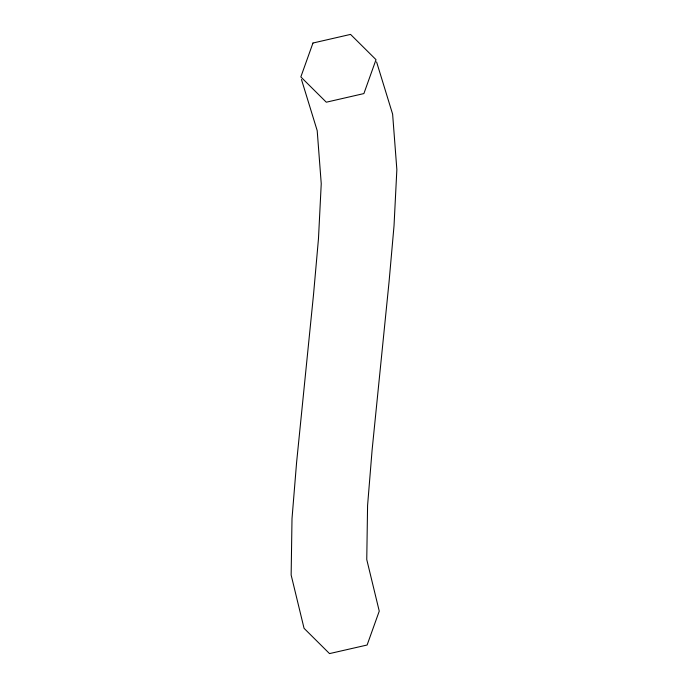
<?xml version="1.0" encoding="UTF-8"?>
<svg xmlns="http://www.w3.org/2000/svg" width="688" height="688" viewBox="0 0 688 688"><rect width="100%" height="100%" fill="white"/><g stroke="black" fill="none" stroke-linecap="round" stroke-linejoin="round"><path stroke-width="1.03" d="M376.577 61.911L392.624 114.148L396.856 169.618L394.026 225.767L389.055 281.874L372.113 449.943L367.581 505.482L366.756 559.55L379.251 611.133L367.117 645.017L329.518 653.6L304.053 628.307L291.144 575.03L292.004 518.683L296.588 462.525L313.539 294.387L318.475 238.659L321.244 183.705L317.202 130.66L301.482 79.524M312.963 43.026L300.837 76.927L326.301 102.202L363.892 93.577L376.018 59.675L350.553 34.4L312.963 43.026"/></g></svg>
